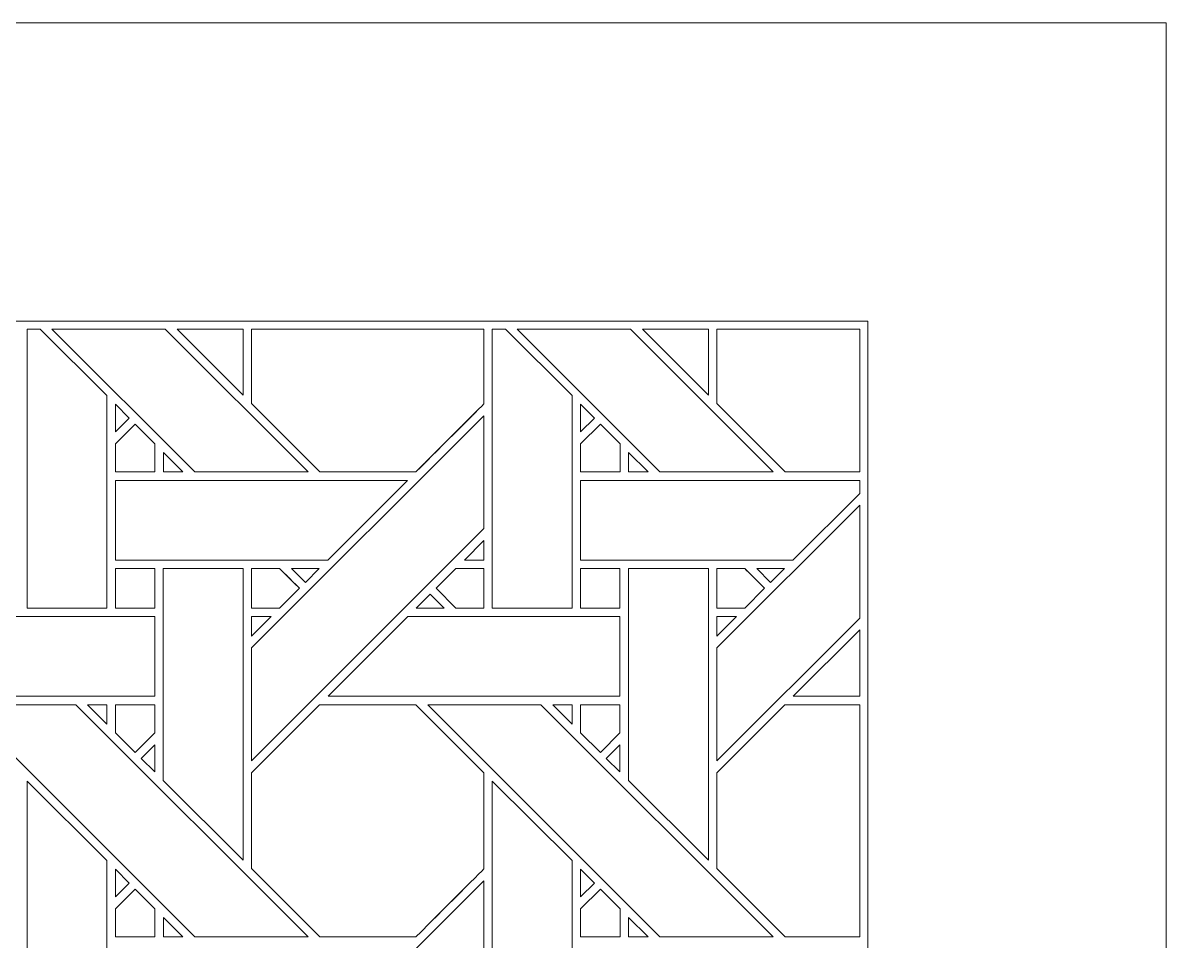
# Model space of a CAD drawing. Header units: inches. Extents: x 8.38 to 16.38, y 5.09 to 13.09.
# Drawn here: x 14.051 to 16.383, y 11.221 to 13.095 of the extents above; entities that cross this region are included whole.
import ezdxf

# ---------------------------------------------------------------- set-up
doc = ezdxf.new("R2010")
doc.units = ezdxf.units.IN
doc.header["$MEASUREMENT"] = 0
doc.layers.add('Design', color=7, linetype='Continuous', lineweight=0)

msp = doc.modelspace()

# ---------------------------------------------------------------- linework, layer by layer
at = {"layer": 'Design'}
for points, knots in [([(8.3829, 13.0948), (8.3829, 13.0948), (8.3829, 5.0948), (8.3829, 5.0948), (8.3829, 5.0948), (16.3829, 5.0948), (16.3829, 5.0948), (16.3829, 5.0948), (16.3829, 13.0948), (16.3829, 13.0948), (16.3829, 13.0948), (8.3829, 13.0948), (8.3829, 13.0948)], [0, 0, 0, 0, 1, 1, 1, 2, 2, 2, 3, 3, 3, 4, 4, 4, 4]), ([(8.9912, 12.4864), (8.9912, 12.4864), (8.9912, 5.7031), (8.9912, 5.7031), (8.9912, 5.7031), (15.7745, 5.7031), (15.7745, 5.7031), (15.7745, 5.7031), (15.7745, 12.4864), (15.7745, 12.4864), (15.7745, 12.4864), (8.9912, 12.4864), (8.9912, 12.4864)], [0, 0, 0, 0, 1, 1, 1, 2, 2, 2, 3, 3, 3, 4, 4, 4, 4]), ([(14.0867, 12.4698), (14.0867, 12.4698), (14.2227, 12.3343), (14.2227, 12.3343), (14.2227, 12.3343), (14.2227, 11.9006), (14.2227, 11.9006), (14.2227, 11.9006), (14.0599, 11.9006), (14.0599, 11.9006), (14.0599, 11.9006), (14.0599, 12.4698), (14.0599, 12.4698), (14.0599, 12.4698), (14.0867, 12.4698), (14.0867, 12.4698)], [0, 0, 0, 0, 1, 1, 1, 2, 2, 2, 3, 3, 3, 4, 4, 4, 5, 5, 5, 5]), ([(14.6329, 12.1786), (14.6329, 12.1786), (14.4018, 12.1786), (14.4018, 12.1786), (14.4018, 12.1786), (14.1107, 12.4698), (14.1107, 12.4698), (14.1107, 12.4698), (14.3417, 12.4698), (14.3417, 12.4698), (14.3417, 12.4698), (14.6329, 12.1786), (14.6329, 12.1786)], [0, 0, 0, 0, 1, 1, 1, 2, 2, 2, 3, 3, 3, 4, 4, 4, 4]), ([(14.5007, 12.4698), (14.5007, 12.4698), (14.5007, 12.335), (14.5007, 12.335), (14.5007, 12.335), (14.3659, 12.4698), (14.3659, 12.4698), (14.3659, 12.4698), (14.5007, 12.4698), (14.5007, 12.4698)], [0, 0, 0, 0, 1, 1, 1, 2, 2, 2, 3, 3, 3, 3]), ([(14.9915, 12.3173), (14.9737, 12.2994), (14.8618, 12.1876), (14.8528, 12.1786), (14.8528, 12.1786), (14.6571, 12.1786), (14.6571, 12.1786), (14.6571, 12.1786), (14.5179, 12.3179), (14.5179, 12.3179), (14.5179, 12.3179), (14.5179, 12.4698), (14.5179, 12.4698), (14.5179, 12.4698), (14.9915, 12.4698), (14.9915, 12.4698), (14.9915, 12.4698), (14.9915, 12.3173), (14.9915, 12.3173)], [0, 0, 0, 0, 1, 1, 1, 2, 2, 2, 3, 3, 3, 4, 4, 4, 5, 5, 5, 6, 6, 6, 6]), ([(14.9915, 12.4698), (14.9915, 12.4698), (14.9915, 12.3173), (14.9915, 12.3173), (14.9734, 12.2991), (14.8616, 12.1874), (14.8528, 12.1786), (14.8528, 12.1786), (14.6571, 12.1786), (14.6571, 12.1786), (14.6571, 12.1786), (14.5179, 12.3179), (14.5179, 12.3179), (14.5179, 12.3179), (14.5179, 12.4698), (14.5179, 12.4698), (14.5179, 12.4698), (14.9915, 12.4698), (14.9915, 12.4698)], [0, 0, 0, 0, 1, 1, 1, 2, 2, 2, 3, 3, 3, 4, 4, 4, 5, 5, 5, 6, 6, 6, 6]), ([(15.0354, 12.4698), (15.0354, 12.4698), (15.1714, 12.3343), (15.1714, 12.3343), (15.1714, 12.3343), (15.1714, 11.9006), (15.1714, 11.9006), (15.1714, 11.9006), (15.0087, 11.9006), (15.0087, 11.9006), (15.0087, 11.9006), (15.0087, 12.4698), (15.0087, 12.4698), (15.0087, 12.4698), (15.0354, 12.4698), (15.0354, 12.4698)], [0, 0, 0, 0, 1, 1, 1, 2, 2, 2, 3, 3, 3, 4, 4, 4, 5, 5, 5, 5]), ([(15.5816, 12.1786), (15.5816, 12.1786), (15.3506, 12.1786), (15.3506, 12.1786), (15.3506, 12.1786), (15.0594, 12.4698), (15.0594, 12.4698), (15.0594, 12.4698), (15.2904, 12.4698), (15.2904, 12.4698), (15.2904, 12.4698), (15.5816, 12.1786), (15.5816, 12.1786)], [0, 0, 0, 0, 1, 1, 1, 2, 2, 2, 3, 3, 3, 4, 4, 4, 4]), ([(15.4494, 12.4698), (15.4494, 12.4698), (15.4494, 12.335), (15.4494, 12.335), (15.4494, 12.335), (15.3147, 12.4698), (15.3147, 12.4698), (15.3147, 12.4698), (15.4494, 12.4698), (15.4494, 12.4698)], [0, 0, 0, 0, 1, 1, 1, 2, 2, 2, 3, 3, 3, 3]), ([(15.7579, 12.1786), (15.7579, 12.1786), (15.6058, 12.1786), (15.6058, 12.1786), (15.6058, 12.1786), (15.4666, 12.3179), (15.4666, 12.3179), (15.4666, 12.3179), (15.4666, 12.4698), (15.4666, 12.4698), (15.4666, 12.4698), (15.7579, 12.4698), (15.7579, 12.4698), (15.7579, 12.4698), (15.7579, 12.1786), (15.7579, 12.1786)], [0, 0, 0, 0, 1, 1, 1, 2, 2, 2, 3, 3, 3, 4, 4, 4, 5, 5, 5, 5]), ([(15.7579, 12.4698), (15.7579, 12.4698), (15.7579, 12.1786), (15.7579, 12.1786), (15.7579, 12.1786), (15.6058, 12.1786), (15.6058, 12.1786), (15.6058, 12.1786), (15.4666, 12.3179), (15.4666, 12.3179), (15.4666, 12.3179), (15.4666, 12.4698), (15.4666, 12.4698), (15.4666, 12.4698), (15.7579, 12.4698), (15.7579, 12.4698)], [0, 0, 0, 0, 1, 1, 1, 2, 2, 2, 3, 3, 3, 4, 4, 4, 5, 5, 5, 5]), ([(14.24, 12.26), (14.24, 12.26), (14.24, 12.3168), (14.24, 12.3168), (14.24, 12.3168), (14.2682, 12.2882), (14.2682, 12.2882), (14.2682, 12.2882), (14.24, 12.26), (14.24, 12.26)], [0, 0, 0, 0, 1, 1, 1, 2, 2, 2, 3, 3, 3, 3]), ([(15.1887, 12.26), (15.1887, 12.26), (15.1887, 12.3168), (15.1887, 12.3168), (15.1887, 12.3168), (15.2169, 12.2882), (15.2169, 12.2882), (15.2169, 12.2882), (15.1887, 12.26), (15.1887, 12.26)], [0, 0, 0, 0, 1, 1, 1, 2, 2, 2, 3, 3, 3, 3]), ([(14.9915, 12.0628), (14.9915, 12.0628), (14.5179, 11.5892), (14.5179, 11.5892), (14.5179, 11.5892), (14.5179, 11.8193), (14.5179, 11.8193), (14.5179, 11.8193), (14.9915, 12.2929), (14.9915, 12.2929), (14.9915, 12.2929), (14.9915, 12.0628), (14.9915, 12.0628)], [0, 0, 0, 0, 1, 1, 1, 2, 2, 2, 3, 3, 3, 4, 4, 4, 4]), ([(14.24, 12.1784), (14.24, 12.1784), (14.24, 12.2357), (14.24, 12.2357), (14.24, 12.2357), (14.2803, 12.276), (14.2803, 12.276), (14.2803, 12.276), (14.3207, 12.2357), (14.3207, 12.2357), (14.3207, 12.2357), (14.3207, 12.1784), (14.3207, 12.1784), (14.3207, 12.1784), (14.24, 12.1784), (14.24, 12.1784)], [0, 0, 0, 0, 1, 1, 1, 2, 2, 2, 3, 3, 3, 4, 4, 4, 5, 5, 5, 5]), ([(14.2803, 12.276), (14.2803, 12.276), (14.3207, 12.2357), (14.3207, 12.2357), (14.3207, 12.2357), (14.3207, 12.1784), (14.3207, 12.1784), (14.3207, 12.1784), (14.24, 12.1784), (14.24, 12.1784), (14.24, 12.1784), (14.24, 12.2357), (14.24, 12.2357), (14.24, 12.2357), (14.2803, 12.276), (14.2803, 12.276)], [0, 0, 0, 0, 1, 1, 1, 2, 2, 2, 3, 3, 3, 4, 4, 4, 5, 5, 5, 5]), ([(15.1887, 12.1784), (15.1887, 12.1784), (15.1887, 12.2357), (15.1887, 12.2357), (15.1887, 12.2357), (15.2291, 12.276), (15.2291, 12.276), (15.2291, 12.276), (15.2694, 12.2357), (15.2694, 12.2357), (15.2694, 12.2357), (15.2694, 12.1784), (15.2694, 12.1784), (15.2694, 12.1784), (15.1887, 12.1784), (15.1887, 12.1784)], [0, 0, 0, 0, 1, 1, 1, 2, 2, 2, 3, 3, 3, 4, 4, 4, 5, 5, 5, 5]), ([(15.2291, 12.276), (15.2291, 12.276), (15.2694, 12.2357), (15.2694, 12.2357), (15.2694, 12.2357), (15.2694, 12.1784), (15.2694, 12.1784), (15.2694, 12.1784), (15.1887, 12.1784), (15.1887, 12.1784), (15.1887, 12.1784), (15.1887, 12.2357), (15.1887, 12.2357), (15.1887, 12.2357), (15.2291, 12.276), (15.2291, 12.276)], [0, 0, 0, 0, 1, 1, 1, 2, 2, 2, 3, 3, 3, 4, 4, 4, 5, 5, 5, 5]), ([(14.3379, 12.1786), (14.3379, 12.1786), (14.3379, 12.2184), (14.3379, 12.2184), (14.3379, 12.2184), (14.3776, 12.1786), (14.3776, 12.1786), (14.3776, 12.1786), (14.3379, 12.1786), (14.3379, 12.1786)], [0, 0, 0, 0, 1, 1, 1, 2, 2, 2, 3, 3, 3, 3]), ([(15.2866, 12.1786), (15.2866, 12.1786), (15.2866, 12.2184), (15.2866, 12.2184), (15.2866, 12.2184), (15.3264, 12.1786), (15.3264, 12.1786), (15.3264, 12.1786), (15.2866, 12.1786), (15.2866, 12.1786)], [0, 0, 0, 0, 1, 1, 1, 2, 2, 2, 3, 3, 3, 3]), ([(14.8357, 12.1613), (14.8357, 12.1613), (14.673, 11.9986), (14.673, 11.9986), (14.673, 11.9986), (14.24, 11.9986), (14.24, 11.9986), (14.24, 11.9986), (14.24, 12.1613), (14.24, 12.1613), (14.24, 12.1613), (14.8357, 12.1613), (14.8357, 12.1613)], [0, 0, 0, 0, 1, 1, 1, 2, 2, 2, 3, 3, 3, 4, 4, 4, 4]), ([(15.1887, 11.9986), (15.1887, 11.9986), (15.1887, 12.1613), (15.1887, 12.1613), (15.1887, 12.1613), (15.7579, 12.1613), (15.7579, 12.1613), (15.7579, 12.1613), (15.7579, 12.1348), (15.7579, 12.1348), (15.7579, 12.1348), (15.6217, 11.9986), (15.6217, 11.9986), (15.6217, 11.9986), (15.1887, 11.9986), (15.1887, 11.9986)], [0, 0, 0, 0, 1, 1, 1, 2, 2, 2, 3, 3, 3, 4, 4, 4, 5, 5, 5, 5]), ([(15.4666, 11.5892), (15.4666, 11.5892), (15.4666, 11.8193), (15.4666, 11.8193), (15.4666, 11.8193), (15.7579, 12.1105), (15.7579, 12.1105), (15.7579, 12.1105), (15.7579, 11.8804), (15.7579, 11.8804), (15.7579, 11.8804), (15.4666, 11.5892), (15.4666, 11.5892)], [0, 0, 0, 0, 1, 1, 1, 2, 2, 2, 3, 3, 3, 4, 4, 4, 4]), ([(14.9517, 11.9987), (14.9517, 11.9987), (14.9915, 12.0384), (14.9915, 12.0384), (14.9915, 12.0384), (14.9915, 11.9987), (14.9915, 11.9987), (14.9915, 11.9987), (14.9517, 11.9987), (14.9517, 11.9987)], [0, 0, 0, 0, 1, 1, 1, 2, 2, 2, 3, 3, 3, 3]), ([(14.24, 11.9006), (14.24, 11.9006), (14.24, 11.9814), (14.24, 11.9814), (14.24, 11.9814), (14.3203, 11.9814), (14.3203, 11.9814), (14.3203, 11.9814), (14.3203, 11.9006), (14.3203, 11.9006), (14.3203, 11.9006), (14.24, 11.9006), (14.24, 11.9006)], [0, 0, 0, 0, 1, 1, 1, 2, 2, 2, 3, 3, 3, 4, 4, 4, 4]), ([(14.24, 11.9006), (14.24, 11.9006), (14.24, 11.9814), (14.24, 11.9814), (14.24, 11.9814), (14.3203, 11.9814), (14.3203, 11.9814), (14.3203, 11.9814), (14.3203, 11.9006), (14.3203, 11.9006), (14.3203, 11.9006), (14.24, 11.9006), (14.24, 11.9006)], [0, 0, 0, 0, 1, 1, 1, 2, 2, 2, 3, 3, 3, 4, 4, 4, 4]), ([(14.3378, 11.5492), (14.3378, 11.5492), (14.3378, 11.9814), (14.3378, 11.9814), (14.3378, 11.9814), (14.5007, 11.9814), (14.5007, 11.9814), (14.5007, 11.9814), (14.5007, 11.3863), (14.5007, 11.3863), (14.5007, 11.3863), (14.3378, 11.5492), (14.3378, 11.5492)], [0, 0, 0, 0, 1, 1, 1, 2, 2, 2, 3, 3, 3, 4, 4, 4, 4]), ([(14.5179, 11.9006), (14.5179, 11.9006), (14.5179, 11.9814), (14.5179, 11.9814), (14.5179, 11.9814), (14.5749, 11.9814), (14.5749, 11.9814), (14.5801, 11.9763), (14.6108, 11.9455), (14.6153, 11.9411), (14.6153, 11.9411), (14.5748, 11.9006), (14.5748, 11.9006), (14.5748, 11.9006), (14.5179, 11.9006), (14.5179, 11.9006)], [0, 0, 0, 0, 1, 1, 1, 2, 2, 2, 3, 3, 3, 4, 4, 4, 5, 5, 5, 5]), ([(14.6153, 11.9411), (14.6153, 11.9411), (14.5748, 11.9006), (14.5748, 11.9006), (14.5748, 11.9006), (14.5179, 11.9006), (14.5179, 11.9006), (14.5179, 11.9006), (14.5179, 11.9814), (14.5179, 11.9814), (14.5179, 11.9814), (14.5749, 11.9814), (14.5749, 11.9814), (14.5802, 11.9762), (14.611, 11.9453), (14.6153, 11.9411)], [0, 0, 0, 0, 1, 1, 1, 2, 2, 2, 3, 3, 3, 4, 4, 4, 5, 5, 5, 5]), ([(14.5993, 11.9814), (14.5993, 11.9814), (14.6558, 11.9814), (14.6558, 11.9814), (14.6558, 11.9814), (14.6275, 11.9532), (14.6275, 11.9532), (14.6275, 11.9532), (14.5993, 11.9814), (14.5993, 11.9814)], [0, 0, 0, 0, 1, 1, 1, 2, 2, 2, 3, 3, 3, 3]), ([(14.9344, 11.9006), (14.9344, 11.9006), (14.8941, 11.941), (14.8941, 11.941), (14.8941, 11.941), (14.9345, 11.9814), (14.9345, 11.9814), (14.9345, 11.9814), (14.9915, 11.9814), (14.9915, 11.9814), (14.9915, 11.9814), (14.9915, 11.9006), (14.9915, 11.9006), (14.9915, 11.9006), (14.9344, 11.9006), (14.9344, 11.9006)], [0, 0, 0, 0, 1, 1, 1, 2, 2, 2, 3, 3, 3, 4, 4, 4, 5, 5, 5, 5]), ([(14.9915, 11.9814), (14.9915, 11.9814), (14.9915, 11.9006), (14.9915, 11.9006), (14.9915, 11.9006), (14.9344, 11.9006), (14.9344, 11.9006), (14.9344, 11.9006), (14.8941, 11.941), (14.8941, 11.941), (14.8941, 11.941), (14.9345, 11.9814), (14.9345, 11.9814), (14.9345, 11.9814), (14.9915, 11.9814), (14.9915, 11.9814)], [0, 0, 0, 0, 1, 1, 1, 2, 2, 2, 3, 3, 3, 4, 4, 4, 5, 5, 5, 5]), ([(15.1887, 11.9006), (15.1887, 11.9006), (15.1887, 11.9814), (15.1887, 11.9814), (15.1887, 11.9814), (15.269, 11.9814), (15.269, 11.9814), (15.269, 11.9814), (15.269, 11.9006), (15.269, 11.9006), (15.269, 11.9006), (15.1887, 11.9006), (15.1887, 11.9006)], [0, 0, 0, 0, 1, 1, 1, 2, 2, 2, 3, 3, 3, 4, 4, 4, 4]), ([(15.1887, 11.9006), (15.1887, 11.9006), (15.1887, 11.9814), (15.1887, 11.9814), (15.1887, 11.9814), (15.269, 11.9814), (15.269, 11.9814), (15.269, 11.9814), (15.269, 11.9006), (15.269, 11.9006), (15.269, 11.9006), (15.1887, 11.9006), (15.1887, 11.9006)], [0, 0, 0, 0, 1, 1, 1, 2, 2, 2, 3, 3, 3, 4, 4, 4, 4]), ([(15.4494, 11.3863), (15.4494, 11.3863), (15.2865, 11.5492), (15.2865, 11.5492), (15.2865, 11.5492), (15.2865, 11.9814), (15.2865, 11.9814), (15.2865, 11.9814), (15.4494, 11.9814), (15.4494, 11.9814), (15.4494, 11.9814), (15.4494, 11.3863), (15.4494, 11.3863)], [0, 0, 0, 0, 1, 1, 1, 2, 2, 2, 3, 3, 3, 4, 4, 4, 4]), ([(15.4666, 11.9006), (15.4666, 11.9006), (15.4666, 11.9814), (15.4666, 11.9814), (15.4666, 11.9814), (15.5237, 11.9814), (15.5237, 11.9814), (15.5288, 11.9763), (15.5596, 11.9455), (15.564, 11.9411), (15.564, 11.9411), (15.5236, 11.9006), (15.5236, 11.9006), (15.5236, 11.9006), (15.4666, 11.9006), (15.4666, 11.9006)], [0, 0, 0, 0, 1, 1, 1, 2, 2, 2, 3, 3, 3, 4, 4, 4, 5, 5, 5, 5]), ([(15.4666, 11.9006), (15.4666, 11.9006), (15.4666, 11.9814), (15.4666, 11.9814), (15.4666, 11.9814), (15.5237, 11.9814), (15.5237, 11.9814), (15.5293, 11.9758), (15.564, 11.9411), (15.564, 11.9411), (15.564, 11.9411), (15.5236, 11.9006), (15.5236, 11.9006), (15.5236, 11.9006), (15.4666, 11.9006), (15.4666, 11.9006)], [0, 0, 0, 0, 1, 1, 1, 2, 2, 2, 3, 3, 3, 4, 4, 4, 5, 5, 5, 5]), ([(15.548, 11.9814), (15.548, 11.9814), (15.6045, 11.9814), (15.6045, 11.9814), (15.6045, 11.9814), (15.5762, 11.9532), (15.5762, 11.9532), (15.5762, 11.9532), (15.548, 11.9814), (15.548, 11.9814)], [0, 0, 0, 0, 1, 1, 1, 2, 2, 2, 3, 3, 3, 3]), ([(14.9102, 11.9006), (14.9102, 11.9006), (14.8537, 11.9006), (14.8537, 11.9006), (14.8537, 11.9006), (14.8819, 11.9289), (14.8819, 11.9289), (14.8819, 11.9289), (14.9102, 11.9006), (14.9102, 11.9006)], [0, 0, 0, 0, 1, 1, 1, 2, 2, 2, 3, 3, 3, 3]), ([(14.3203, 11.8835), (14.3203, 11.8835), (14.3203, 11.7207), (14.3203, 11.7207), (14.3203, 11.7207), (13.725, 11.7207), (13.725, 11.7207), (13.725, 11.7207), (13.8878, 11.8835), (13.8878, 11.8835), (13.8878, 11.8835), (14.3203, 11.8835), (14.3203, 11.8835)], [0, 0, 0, 0, 1, 1, 1, 2, 2, 2, 3, 3, 3, 4, 4, 4, 4]), ([(14.5577, 11.8835), (14.5577, 11.8835), (14.5179, 11.8436), (14.5179, 11.8436), (14.5179, 11.8436), (14.5179, 11.8835), (14.5179, 11.8835), (14.5179, 11.8835), (14.5577, 11.8835), (14.5577, 11.8835)], [0, 0, 0, 0, 1, 1, 1, 2, 2, 2, 3, 3, 3, 3]), ([(15.269, 11.8835), (15.269, 11.8835), (15.269, 11.7207), (15.269, 11.7207), (15.269, 11.7207), (14.6737, 11.7207), (14.6737, 11.7207), (14.6737, 11.7207), (14.8365, 11.8835), (14.8365, 11.8835), (14.8365, 11.8835), (15.269, 11.8835), (15.269, 11.8835)], [0, 0, 0, 0, 1, 1, 1, 2, 2, 2, 3, 3, 3, 4, 4, 4, 4]), ([(15.5064, 11.8835), (15.5064, 11.8835), (15.4666, 11.8436), (15.4666, 11.8436), (15.4666, 11.8436), (15.4666, 11.8835), (15.4666, 11.8835), (15.4666, 11.8835), (15.5064, 11.8835), (15.5064, 11.8835)], [0, 0, 0, 0, 1, 1, 1, 2, 2, 2, 3, 3, 3, 3]), ([(15.6224, 11.7207), (15.6224, 11.7207), (15.7579, 11.856), (15.7579, 11.856), (15.7579, 11.856), (15.7579, 11.7207), (15.7579, 11.7207), (15.7579, 11.7207), (15.6224, 11.7207), (15.6224, 11.7207)], [0, 0, 0, 0, 1, 1, 1, 2, 2, 2, 3, 3, 3, 3]), ([(14.6329, 11.2299), (14.6329, 11.2299), (14.4018, 11.2299), (14.4018, 11.2299), (14.4018, 11.2299), (13.9283, 11.7035), (13.9283, 11.7035), (13.9283, 11.7035), (14.1592, 11.7035), (14.1592, 11.7035), (14.1592, 11.7035), (14.6329, 11.2299), (14.6329, 11.2299)], [0, 0, 0, 0, 1, 1, 1, 2, 2, 2, 3, 3, 3, 4, 4, 4, 4]), ([(14.1833, 11.7035), (14.1833, 11.7035), (14.2228, 11.7035), (14.2228, 11.7035), (14.2228, 11.7035), (14.2228, 11.6637), (14.2228, 11.6637), (14.2228, 11.6637), (14.1833, 11.7035), (14.1833, 11.7035)], [0, 0, 0, 0, 1, 1, 1, 2, 2, 2, 3, 3, 3, 3]), ([(14.3203, 11.7035), (14.3203, 11.7035), (14.3203, 11.6459), (14.3203, 11.6459), (14.3203, 11.6459), (14.2803, 11.606), (14.2803, 11.606), (14.2803, 11.606), (14.24, 11.6463), (14.24, 11.6463), (14.24, 11.6463), (14.24, 11.7035), (14.24, 11.7035), (14.24, 11.7035), (14.3203, 11.7035), (14.3203, 11.7035)], [0, 0, 0, 0, 1, 1, 1, 2, 2, 2, 3, 3, 3, 4, 4, 4, 5, 5, 5, 5]), ([(14.2803, 11.606), (14.2803, 11.606), (14.24, 11.6463), (14.24, 11.6463), (14.24, 11.6463), (14.24, 11.7035), (14.24, 11.7035), (14.24, 11.7035), (14.3203, 11.7035), (14.3203, 11.7035), (14.3203, 11.7035), (14.3203, 11.6459), (14.3203, 11.6459), (14.3203, 11.6459), (14.2803, 11.606), (14.2803, 11.606)], [0, 0, 0, 0, 1, 1, 1, 2, 2, 2, 3, 3, 3, 4, 4, 4, 5, 5, 5, 5]), ([(14.6566, 11.7035), (14.6566, 11.7035), (14.8528, 11.7035), (14.8528, 11.7035), (14.8528, 11.7035), (14.9915, 11.5648), (14.9915, 11.5648), (14.9915, 11.5648), (14.9915, 11.3686), (14.9915, 11.3686), (14.9737, 11.3507), (14.8618, 11.2389), (14.8528, 11.2299), (14.8528, 11.2299), (14.6571, 11.2299), (14.6571, 11.2299), (14.6571, 11.2299), (14.5179, 11.3691), (14.5179, 11.3691), (14.5179, 11.3691), (14.5179, 11.5648), (14.5179, 11.5648), (14.5179, 11.5648), (14.6566, 11.7035), (14.6566, 11.7035)], [0, 0, 0, 0, 1, 1, 1, 2, 2, 2, 3, 3, 3, 4, 4, 4, 5, 5, 5, 6, 6, 6, 7, 7, 7, 8, 8, 8, 8]), ([(14.9915, 11.3686), (14.9737, 11.3506), (14.8617, 11.2389), (14.8528, 11.2299), (14.8528, 11.2299), (14.6571, 11.2299), (14.6571, 11.2299), (14.6571, 11.2299), (14.5179, 11.3691), (14.5179, 11.3691), (14.5179, 11.3691), (14.5179, 11.5648), (14.5179, 11.5648), (14.5179, 11.5648), (14.6566, 11.7035), (14.6566, 11.7035), (14.6566, 11.7035), (14.8528, 11.7035), (14.8528, 11.7035), (14.8528, 11.7035), (14.9915, 11.5648), (14.9915, 11.5648), (14.9915, 11.5648), (14.9915, 11.3686), (14.9915, 11.3686)], [0, 0, 0, 0, 1, 1, 1, 2, 2, 2, 3, 3, 3, 4, 4, 4, 5, 5, 5, 6, 6, 6, 7, 7, 7, 8, 8, 8, 8]), ([(15.3505, 11.2299), (15.3505, 11.2299), (14.877, 11.7035), (14.877, 11.7035), (14.877, 11.7035), (15.1079, 11.7035), (15.1079, 11.7035), (15.1079, 11.7035), (15.5816, 11.2299), (15.5816, 11.2299), (15.5816, 11.2299), (15.3505, 11.2299), (15.3505, 11.2299)], [0, 0, 0, 0, 1, 1, 1, 2, 2, 2, 3, 3, 3, 4, 4, 4, 4]), ([(15.1715, 11.7035), (15.1715, 11.7035), (15.1715, 11.6637), (15.1715, 11.6637), (15.1715, 11.6637), (15.1321, 11.7035), (15.1321, 11.7035), (15.1321, 11.7035), (15.1715, 11.7035), (15.1715, 11.7035)], [0, 0, 0, 0, 1, 1, 1, 2, 2, 2, 3, 3, 3, 3]), ([(15.269, 11.7035), (15.269, 11.7035), (15.269, 11.6459), (15.269, 11.6459), (15.269, 11.6459), (15.2291, 11.606), (15.2291, 11.606), (15.2291, 11.606), (15.1887, 11.6463), (15.1887, 11.6463), (15.1887, 11.6463), (15.1887, 11.7035), (15.1887, 11.7035), (15.1887, 11.7035), (15.269, 11.7035), (15.269, 11.7035)], [0, 0, 0, 0, 1, 1, 1, 2, 2, 2, 3, 3, 3, 4, 4, 4, 5, 5, 5, 5]), ([(15.2291, 11.606), (15.2291, 11.606), (15.1887, 11.6463), (15.1887, 11.6463), (15.1887, 11.6463), (15.1887, 11.7035), (15.1887, 11.7035), (15.1887, 11.7035), (15.269, 11.7035), (15.269, 11.7035), (15.269, 11.7035), (15.269, 11.6459), (15.269, 11.6459), (15.269, 11.6459), (15.2291, 11.606), (15.2291, 11.606)], [0, 0, 0, 0, 1, 1, 1, 2, 2, 2, 3, 3, 3, 4, 4, 4, 5, 5, 5, 5]), ([(15.6053, 11.7035), (15.6053, 11.7035), (15.7579, 11.7035), (15.7579, 11.7035), (15.7579, 11.7035), (15.7579, 11.2299), (15.7579, 11.2299), (15.7579, 11.2299), (15.6058, 11.2299), (15.6058, 11.2299), (15.6058, 11.2299), (15.4666, 11.3691), (15.4666, 11.3691), (15.4666, 11.3691), (15.4666, 11.5648), (15.4666, 11.5648), (15.4666, 11.5648), (15.6053, 11.7035), (15.6053, 11.7035)], [0, 0, 0, 0, 1, 1, 1, 2, 2, 2, 3, 3, 3, 4, 4, 4, 5, 5, 5, 6, 6, 6, 6]), ([(15.7579, 11.2299), (15.7579, 11.2299), (15.6058, 11.2299), (15.6058, 11.2299), (15.6058, 11.2299), (15.4666, 11.3691), (15.4666, 11.3691), (15.4666, 11.3691), (15.4666, 11.5648), (15.4666, 11.5648), (15.4666, 11.5648), (15.6053, 11.7035), (15.6053, 11.7035), (15.6053, 11.7035), (15.7579, 11.7035), (15.7579, 11.7035), (15.7579, 11.7035), (15.7579, 11.2299), (15.7579, 11.2299)], [0, 0, 0, 0, 1, 1, 1, 2, 2, 2, 3, 3, 3, 4, 4, 4, 5, 5, 5, 6, 6, 6, 6]), ([(14.3203, 11.6217), (14.3203, 11.6217), (14.3203, 11.5665), (14.3203, 11.5665), (14.3203, 11.5665), (14.2925, 11.5939), (14.2925, 11.5939), (14.2925, 11.5939), (14.3203, 11.6217), (14.3203, 11.6217)], [0, 0, 0, 0, 1, 1, 1, 2, 2, 2, 3, 3, 3, 3]), ([(15.269, 11.6217), (15.269, 11.6217), (15.269, 11.5665), (15.269, 11.5665), (15.269, 11.5665), (15.2412, 11.5939), (15.2412, 11.5939), (15.2412, 11.5939), (15.269, 11.6217), (15.269, 11.6217)], [0, 0, 0, 0, 1, 1, 1, 2, 2, 2, 3, 3, 3, 3]), ([(14.0599, 10.9519), (14.0599, 10.9519), (14.0599, 11.5477), (14.0599, 11.5477), (14.0599, 11.5477), (14.2227, 11.3856), (14.2227, 11.3856), (14.2227, 11.3856), (14.2227, 10.9519), (14.2227, 10.9519), (14.2227, 10.9519), (14.0599, 10.9519), (14.0599, 10.9519)], [0, 0, 0, 0, 1, 1, 1, 2, 2, 2, 3, 3, 3, 4, 4, 4, 4]), ([(15.0087, 10.9519), (15.0087, 10.9519), (15.0087, 11.5477), (15.0087, 11.5477), (15.0087, 11.5477), (15.1714, 11.3856), (15.1714, 11.3856), (15.1714, 11.3856), (15.1714, 10.9519), (15.1714, 10.9519), (15.1714, 10.9519), (15.0087, 10.9519), (15.0087, 10.9519)], [0, 0, 0, 0, 1, 1, 1, 2, 2, 2, 3, 3, 3, 4, 4, 4, 4]), ([(14.24, 11.3113), (14.24, 11.3113), (14.24, 11.3681), (14.24, 11.3681), (14.24, 11.3681), (14.2682, 11.3395), (14.2682, 11.3395), (14.2682, 11.3395), (14.24, 11.3113), (14.24, 11.3113)], [0, 0, 0, 0, 1, 1, 1, 2, 2, 2, 3, 3, 3, 3]), ([(15.1887, 11.3113), (15.1887, 11.3113), (15.1887, 11.3681), (15.1887, 11.3681), (15.1887, 11.3681), (15.2169, 11.3395), (15.2169, 11.3395), (15.2169, 11.3395), (15.1887, 11.3113), (15.1887, 11.3113)], [0, 0, 0, 0, 1, 1, 1, 2, 2, 2, 3, 3, 3, 3]), ([(14.9915, 11.1141), (14.9915, 11.1141), (14.5179, 10.6404), (14.5179, 10.6404), (14.5179, 10.6404), (14.5179, 10.8705), (14.5179, 10.8705), (14.5179, 10.8705), (14.9915, 11.3441), (14.9915, 11.3441), (14.9915, 11.3441), (14.9915, 11.1141), (14.9915, 11.1141)], [0, 0, 0, 0, 1, 1, 1, 2, 2, 2, 3, 3, 3, 4, 4, 4, 4]), ([(14.24, 11.2297), (14.24, 11.2297), (14.24, 11.2869), (14.24, 11.2869), (14.24, 11.2869), (14.2803, 11.3273), (14.2803, 11.3273), (14.2803, 11.3273), (14.3207, 11.287), (14.3207, 11.287), (14.3207, 11.287), (14.3207, 11.2297), (14.3207, 11.2297), (14.3207, 11.2297), (14.24, 11.2297), (14.24, 11.2297)], [0, 0, 0, 0, 1, 1, 1, 2, 2, 2, 3, 3, 3, 4, 4, 4, 5, 5, 5, 5]), ([(14.2803, 11.3273), (14.2803, 11.3273), (14.3207, 11.287), (14.3207, 11.287), (14.3207, 11.287), (14.3207, 11.2297), (14.3207, 11.2297), (14.3207, 11.2297), (14.24, 11.2297), (14.24, 11.2297), (14.24, 11.2297), (14.24, 11.2869), (14.24, 11.2869), (14.24, 11.2869), (14.2803, 11.3273), (14.2803, 11.3273)], [0, 0, 0, 0, 1, 1, 1, 2, 2, 2, 3, 3, 3, 4, 4, 4, 5, 5, 5, 5]), ([(15.1887, 11.2297), (15.1887, 11.2297), (15.1887, 11.2869), (15.1887, 11.2869), (15.1887, 11.2869), (15.2291, 11.3273), (15.2291, 11.3273), (15.2291, 11.3273), (15.2694, 11.287), (15.2694, 11.287), (15.2694, 11.287), (15.2694, 11.2297), (15.2694, 11.2297), (15.2694, 11.2297), (15.1887, 11.2297), (15.1887, 11.2297)], [0, 0, 0, 0, 1, 1, 1, 2, 2, 2, 3, 3, 3, 4, 4, 4, 5, 5, 5, 5]), ([(15.2291, 11.3273), (15.2291, 11.3273), (15.2694, 11.287), (15.2694, 11.287), (15.2694, 11.287), (15.2694, 11.2297), (15.2694, 11.2297), (15.2694, 11.2297), (15.1887, 11.2297), (15.1887, 11.2297), (15.1887, 11.2297), (15.1887, 11.2869), (15.1887, 11.2869), (15.1887, 11.2869), (15.2291, 11.3273), (15.2291, 11.3273)], [0, 0, 0, 0, 1, 1, 1, 2, 2, 2, 3, 3, 3, 4, 4, 4, 5, 5, 5, 5]), ([(14.3379, 11.2299), (14.3379, 11.2299), (14.3379, 11.2697), (14.3379, 11.2697), (14.3379, 11.2697), (14.3776, 11.2299), (14.3776, 11.2299), (14.3776, 11.2299), (14.3379, 11.2299), (14.3379, 11.2299)], [0, 0, 0, 0, 1, 1, 1, 2, 2, 2, 3, 3, 3, 3]), ([(15.2866, 11.2299), (15.2866, 11.2299), (15.2866, 11.2697), (15.2866, 11.2697), (15.2866, 11.2697), (15.3264, 11.2299), (15.3264, 11.2299), (15.3264, 11.2299), (15.2866, 11.2299), (15.2866, 11.2299)], [0, 0, 0, 0, 1, 1, 1, 2, 2, 2, 3, 3, 3, 3])]:
    msp.add_open_spline(points, degree=3, knots=knots, dxfattribs=at)

doc.saveas('drawing.dxf')
